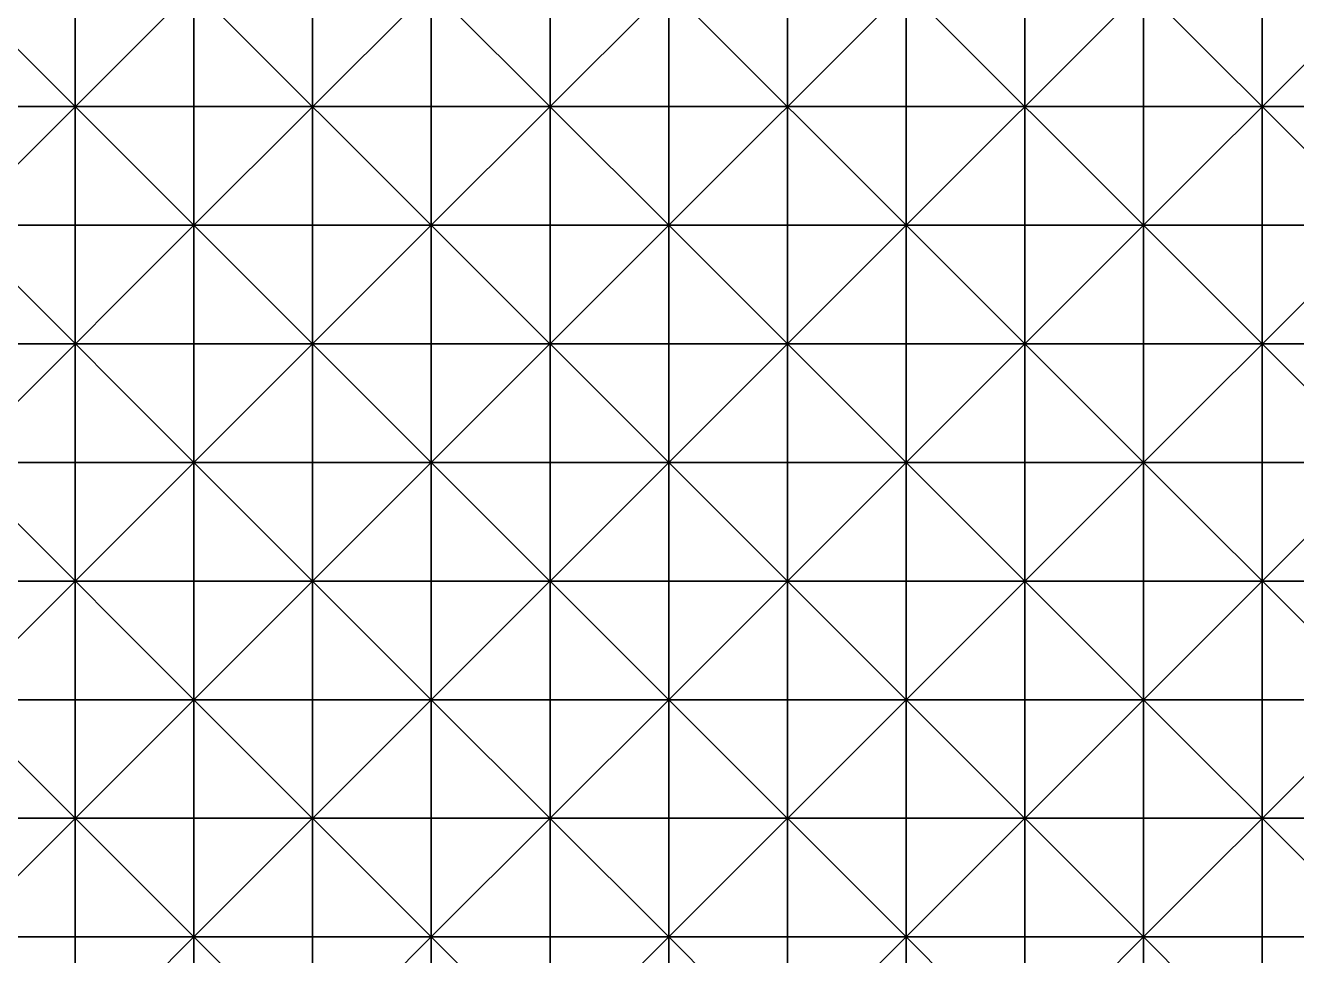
# Model space of a CAD drawing. Header units: millimetres. Extents: x 0 to 945, y 0 to 322.
# Drawn here: x 837.4 to 891, y 40.9 to 80.1 of the extents above; entities that cross this region are included whole.
import ezdxf

# ---------------------------------------------------------------- set-up
doc = ezdxf.new("R2010")
doc.units = ezdxf.units.MM

msp = doc.modelspace()

# ---------------------------------------------------------------- linework, layer by layer
for p, q in [((834.545, 81.656), (844.545, 71.656)), ((844.545, 81.656), (834.545, 71.656)), ((834.545, 81.656), (844.545, 71.656)), ((844.545, 81.656), (834.545, 71.656)), ((839.545, 81.656), (839.545, 76.656)), ((839.545, 76.656), (839.545, 81.656)), ((839.545, 81.656), (839.545, 76.656)), ((839.545, 76.656), (839.545, 81.656)), ((844.545, 76.656), (844.545, 81.656)), ((844.545, 76.656), (844.545, 81.656)), ((844.545, 81.656), (844.545, 76.656)), ((844.545, 81.656), (854.545, 71.656)), ((854.545, 81.656), (844.545, 71.656)), ((844.545, 81.656), (844.545, 76.656)), ((844.545, 81.656), (854.545, 71.656)), ((854.545, 81.656), (844.545, 71.656)), ((849.545, 81.656), (849.545, 76.656)), ((849.545, 76.656), (849.545, 81.656)), ((849.545, 81.656), (849.545, 76.656)), ((849.545, 76.656), (849.545, 81.656)), ((854.545, 76.656), (854.545, 81.656)), ((854.545, 76.656), (854.545, 81.656)), ((854.545, 81.656), (854.545, 76.656)), ((854.545, 81.656), (864.545, 71.656)), ((864.545, 81.656), (854.545, 71.656)), ((854.545, 81.656), (854.545, 76.656)), ((854.545, 81.656), (864.545, 71.656)), ((864.545, 81.656), (854.545, 71.656)), ((859.545, 81.656), (859.545, 76.656)), ((859.545, 76.656), (859.545, 81.656)), ((859.545, 81.656), (859.545, 76.656)), ((859.545, 76.656), (859.545, 81.656)), ((864.545, 76.656), (864.545, 81.656)), ((864.545, 76.656), (864.545, 81.656)), ((864.545, 81.656), (864.545, 76.656)), ((864.545, 81.656), (874.545, 71.656)), ((874.545, 81.656), (864.545, 71.656)), ((864.545, 81.656), (864.545, 76.656)), ((864.545, 81.656), (874.545, 71.656)), ((874.545, 81.656), (864.545, 71.656)), ((869.545, 81.656), (869.545, 76.656)), ((869.545, 76.656), (869.545, 81.656)), ((869.545, 81.656), (869.545, 76.656)), ((869.545, 76.656), (869.545, 81.656)), ((874.545, 76.656), (874.545, 81.656)), ((874.545, 76.656), (874.545, 81.656)), ((874.545, 81.656), (874.545, 76.656)), ((874.545, 81.656), (884.545, 71.656)), ((884.545, 81.656), (874.545, 71.656)), ((874.545, 81.656), (874.545, 76.656)), ((874.545, 81.656), (884.545, 71.656)), ((884.545, 81.656), (874.545, 71.656)), ((879.545, 81.656), (879.545, 76.656)), ((879.545, 76.656), (879.545, 81.656)), ((879.545, 81.656), (879.545, 76.656)), ((879.545, 76.656), (879.545, 81.656)), ((884.545, 76.656), (884.545, 81.656)), ((884.545, 76.656), (884.545, 81.656)), ((884.545, 81.656), (884.545, 76.656)), ((884.545, 81.656), (894.545, 71.656)), ((894.545, 81.656), (884.545, 71.656)), ((884.545, 81.656), (884.545, 76.656)), ((884.545, 81.656), (894.545, 71.656)), ((894.545, 81.656), (884.545, 71.656)), ((889.545, 81.656), (889.545, 76.656)), ((889.545, 76.656), (889.545, 81.656)), ((889.545, 81.656), (889.545, 76.656)), ((889.545, 76.656), (889.545, 81.656)), ((839.545, 76.656), (834.545, 76.656)), ((834.545, 76.656), (839.545, 76.656)), ((839.545, 76.656), (834.545, 76.656)), ((834.545, 76.656), (839.545, 76.656)), ((844.545, 76.656), (839.545, 76.656)), ((839.545, 76.656), (839.545, 71.656)), ((839.545, 76.656), (844.545, 76.656)), ((839.545, 71.656), (839.545, 76.656)), ((844.545, 76.656), (839.545, 76.656)), ((839.545, 76.656), (839.545, 71.656)), ((839.545, 76.656), (844.545, 76.656)), ((839.545, 71.656), (839.545, 76.656)), ((844.545, 71.656), (844.545, 76.656)), ((844.545, 71.656), (844.545, 76.656)), ((849.545, 76.656), (844.545, 76.656)), ((844.545, 76.656), (844.545, 71.656)), ((844.545, 76.656), (849.545, 76.656)), ((849.545, 76.656), (844.545, 76.656)), ((844.545, 76.656), (844.545, 71.656)), ((844.545, 76.656), (849.545, 76.656)), ((854.545, 76.656), (849.545, 76.656)), ((849.545, 76.656), (849.545, 71.656)), ((849.545, 76.656), (854.545, 76.656)), ((849.545, 71.656), (849.545, 76.656)), ((854.545, 76.656), (849.545, 76.656)), ((849.545, 76.656), (849.545, 71.656)), ((849.545, 76.656), (854.545, 76.656)), ((849.545, 71.656), (849.545, 76.656)), ((854.545, 71.656), (854.545, 76.656)), ((854.545, 71.656), (854.545, 76.656)), ((859.545, 76.656), (854.545, 76.656)), ((854.545, 76.656), (854.545, 71.656)), ((854.545, 76.656), (859.545, 76.656)), ((859.545, 76.656), (854.545, 76.656)), ((854.545, 76.656), (854.545, 71.656)), ((854.545, 76.656), (859.545, 76.656)), ((864.545, 76.656), (859.545, 76.656)), ((859.545, 76.656), (859.545, 71.656)), ((859.545, 76.656), (864.545, 76.656)), ((859.545, 71.656), (859.545, 76.656)), ((864.545, 76.656), (859.545, 76.656)), ((859.545, 76.656), (859.545, 71.656)), ((859.545, 76.656), (864.545, 76.656)), ((859.545, 71.656), (859.545, 76.656)), ((864.545, 71.656), (864.545, 76.656)), ((864.545, 71.656), (864.545, 76.656)), ((869.545, 76.656), (864.545, 76.656)), ((864.545, 76.656), (864.545, 71.656)), ((864.545, 76.656), (869.545, 76.656)), ((869.545, 76.656), (864.545, 76.656)), ((864.545, 76.656), (864.545, 71.656)), ((864.545, 76.656), (869.545, 76.656)), ((874.545, 76.656), (869.545, 76.656)), ((869.545, 76.656), (869.545, 71.656)), ((869.545, 76.656), (874.545, 76.656)), ((869.545, 71.656), (869.545, 76.656)), ((874.545, 76.656), (869.545, 76.656)), ((869.545, 76.656), (869.545, 71.656)), ((869.545, 76.656), (874.545, 76.656)), ((869.545, 71.656), (869.545, 76.656)), ((874.545, 71.656), (874.545, 76.656)), ((874.545, 71.656), (874.545, 76.656)), ((879.545, 76.656), (874.545, 76.656)), ((874.545, 76.656), (874.545, 71.656)), ((874.545, 76.656), (879.545, 76.656)), ((879.545, 76.656), (874.545, 76.656)), ((874.545, 76.656), (874.545, 71.656)), ((874.545, 76.656), (879.545, 76.656)), ((884.545, 76.656), (879.545, 76.656)), ((879.545, 76.656), (879.545, 71.656)), ((879.545, 76.656), (884.545, 76.656)), ((879.545, 71.656), (879.545, 76.656)), ((884.545, 76.656), (879.545, 76.656)), ((879.545, 76.656), (879.545, 71.656)), ((879.545, 76.656), (884.545, 76.656)), ((879.545, 71.656), (879.545, 76.656)), ((884.545, 71.656), (884.545, 76.656)), ((884.545, 71.656), (884.545, 76.656)), ((889.545, 76.656), (884.545, 76.656)), ((884.545, 76.656), (884.545, 71.656)), ((884.545, 76.656), (889.545, 76.656)), ((889.545, 76.656), (884.545, 76.656)), ((884.545, 76.656), (884.545, 71.656)), ((884.545, 76.656), (889.545, 76.656)), ((894.545, 76.656), (889.545, 76.656)), ((889.545, 76.656), (889.545, 71.656)), ((889.545, 76.656), (894.545, 76.656)), ((889.545, 71.656), (889.545, 76.656)), ((894.545, 76.656), (889.545, 76.656)), ((889.545, 76.656), (889.545, 71.656)), ((889.545, 76.656), (894.545, 76.656)), ((889.545, 71.656), (889.545, 76.656)), ((839.545, 71.656), (834.545, 71.656)), ((834.545, 71.656), (844.545, 61.656)), ((844.545, 71.656), (834.545, 61.656)), ((834.545, 71.656), (839.545, 71.656)), ((839.545, 71.656), (834.545, 71.656)), ((834.545, 71.656), (844.545, 61.656)), ((844.545, 71.656), (834.545, 61.656)), ((834.545, 71.656), (839.545, 71.656)), ((844.545, 71.656), (839.545, 71.656)), ((839.545, 71.656), (839.545, 66.656)), ((839.545, 66.656), (839.545, 71.656)), ((839.545, 71.656), (844.545, 71.656)), ((844.545, 71.656), (839.545, 71.656)), ((839.545, 71.656), (839.545, 66.656)), ((839.545, 66.656), (839.545, 71.656)), ((839.545, 71.656), (844.545, 71.656)), ((844.545, 66.656), (844.545, 71.656)), ((844.545, 66.656), (844.545, 71.656)), ((849.545, 71.656), (844.545, 71.656)), ((844.545, 71.656), (844.545, 66.656)), ((844.545, 71.656), (854.545, 61.656)), ((854.545, 71.656), (844.545, 61.656)), ((844.545, 71.656), (849.545, 71.656)), ((849.545, 71.656), (844.545, 71.656)), ((844.545, 71.656), (844.545, 66.656)), ((844.545, 71.656), (854.545, 61.656)), ((854.545, 71.656), (844.545, 61.656)), ((844.545, 71.656), (849.545, 71.656)), ((854.545, 71.656), (849.545, 71.656)), ((849.545, 71.656), (849.545, 66.656)), ((849.545, 66.656), (849.545, 71.656)), ((849.545, 71.656), (854.545, 71.656)), ((854.545, 71.656), (849.545, 71.656)), ((849.545, 71.656), (849.545, 66.656)), ((849.545, 66.656), (849.545, 71.656)), ((849.545, 71.656), (854.545, 71.656)), ((854.545, 66.656), (854.545, 71.656)), ((854.545, 66.656), (854.545, 71.656)), ((859.545, 71.656), (854.545, 71.656)), ((854.545, 71.656), (854.545, 66.656)), ((854.545, 71.656), (864.545, 61.656)), ((864.545, 71.656), (854.545, 61.656)), ((854.545, 71.656), (859.545, 71.656)), ((859.545, 71.656), (854.545, 71.656)), ((854.545, 71.656), (854.545, 66.656)), ((854.545, 71.656), (864.545, 61.656)), ((864.545, 71.656), (854.545, 61.656)), ((854.545, 71.656), (859.545, 71.656)), ((864.545, 71.656), (859.545, 71.656)), ((859.545, 71.656), (859.545, 66.656)), ((859.545, 66.656), (859.545, 71.656)), ((859.545, 71.656), (864.545, 71.656)), ((864.545, 71.656), (859.545, 71.656)), ((859.545, 71.656), (859.545, 66.656)), ((859.545, 66.656), (859.545, 71.656)), ((859.545, 71.656), (864.545, 71.656)), ((864.545, 66.656), (864.545, 71.656)), ((864.545, 66.656), (864.545, 71.656)), ((869.545, 71.656), (864.545, 71.656)), ((864.545, 71.656), (864.545, 66.656)), ((864.545, 71.656), (874.545, 61.656)), ((874.545, 71.656), (864.545, 61.656)), ((864.545, 71.656), (869.545, 71.656)), ((869.545, 71.656), (864.545, 71.656)), ((864.545, 71.656), (864.545, 66.656)), ((864.545, 71.656), (874.545, 61.656)), ((874.545, 71.656), (864.545, 61.656)), ((864.545, 71.656), (869.545, 71.656)), ((874.545, 71.656), (869.545, 71.656)), ((869.545, 71.656), (869.545, 66.656)), ((869.545, 66.656), (869.545, 71.656)), ((869.545, 71.656), (874.545, 71.656)), ((874.545, 71.656), (869.545, 71.656)), ((869.545, 71.656), (869.545, 66.656)), ((869.545, 66.656), (869.545, 71.656)), ((869.545, 71.656), (874.545, 71.656)), ((874.545, 66.656), (874.545, 71.656)), ((874.545, 66.656), (874.545, 71.656)), ((879.545, 71.656), (874.545, 71.656)), ((874.545, 71.656), (874.545, 66.656)), ((874.545, 71.656), (884.545, 61.656)), ((884.545, 71.656), (874.545, 61.656)), ((874.545, 71.656), (879.545, 71.656)), ((879.545, 71.656), (874.545, 71.656)), ((874.545, 71.656), (874.545, 66.656)), ((874.545, 71.656), (884.545, 61.656)), ((884.545, 71.656), (874.545, 61.656)), ((874.545, 71.656), (879.545, 71.656)), ((884.545, 71.656), (879.545, 71.656)), ((879.545, 71.656), (879.545, 66.656)), ((879.545, 66.656), (879.545, 71.656)), ((879.545, 71.656), (884.545, 71.656)), ((884.545, 71.656), (879.545, 71.656)), ((879.545, 71.656), (879.545, 66.656)), ((879.545, 66.656), (879.545, 71.656)), ((879.545, 71.656), (884.545, 71.656)), ((884.545, 66.656), (884.545, 71.656)), ((884.545, 66.656), (884.545, 71.656)), ((889.545, 71.656), (884.545, 71.656)), ((884.545, 71.656), (884.545, 66.656)), ((884.545, 71.656), (894.545, 61.656)), ((894.545, 71.656), (884.545, 61.656)), ((884.545, 71.656), (889.545, 71.656)), ((889.545, 71.656), (884.545, 71.656)), ((884.545, 71.656), (884.545, 66.656)), ((884.545, 71.656), (894.545, 61.656)), ((894.545, 71.656), (884.545, 61.656)), ((884.545, 71.656), (889.545, 71.656)), ((894.545, 71.656), (889.545, 71.656)), ((889.545, 71.656), (889.545, 66.656)), ((889.545, 66.656), (889.545, 71.656)), ((889.545, 71.656), (894.545, 71.656)), ((894.545, 71.656), (889.545, 71.656)), ((889.545, 71.656), (889.545, 66.656)), ((889.545, 66.656), (889.545, 71.656)), ((889.545, 71.656), (894.545, 71.656)), ((839.545, 66.656), (834.545, 66.656)), ((834.545, 66.656), (839.545, 66.656)), ((839.545, 66.656), (834.545, 66.656)), ((834.545, 66.656), (839.545, 66.656)), ((844.545, 66.656), (839.545, 66.656)), ((839.545, 66.656), (839.545, 61.656)), ((839.545, 66.656), (844.545, 66.656)), ((839.545, 61.656), (839.545, 66.656)), ((844.545, 66.656), (839.545, 66.656)), ((839.545, 66.656), (839.545, 61.656)), ((839.545, 66.656), (844.545, 66.656)), ((839.545, 61.656), (839.545, 66.656)), ((844.545, 61.656), (844.545, 66.656)), ((844.545, 61.656), (844.545, 66.656)), ((849.545, 66.656), (844.545, 66.656)), ((844.545, 66.656), (844.545, 61.656)), ((844.545, 66.656), (849.545, 66.656)), ((849.545, 66.656), (844.545, 66.656)), ((844.545, 66.656), (844.545, 61.656)), ((844.545, 66.656), (849.545, 66.656)), ((854.545, 66.656), (849.545, 66.656)), ((849.545, 66.656), (849.545, 61.656)), ((849.545, 66.656), (854.545, 66.656)), ((849.545, 61.656), (849.545, 66.656)), ((854.545, 66.656), (849.545, 66.656)), ((849.545, 66.656), (849.545, 61.656)), ((849.545, 66.656), (854.545, 66.656)), ((849.545, 61.656), (849.545, 66.656)), ((854.545, 61.656), (854.545, 66.656)), ((854.545, 61.656), (854.545, 66.656)), ((859.545, 66.656), (854.545, 66.656)), ((854.545, 66.656), (854.545, 61.656)), ((854.545, 66.656), (859.545, 66.656)), ((859.545, 66.656), (854.545, 66.656)), ((854.545, 66.656), (854.545, 61.656)), ((854.545, 66.656), (859.545, 66.656)), ((864.545, 66.656), (859.545, 66.656)), ((859.545, 66.656), (859.545, 61.656)), ((859.545, 66.656), (864.545, 66.656)), ((859.545, 61.656), (859.545, 66.656)), ((864.545, 66.656), (859.545, 66.656)), ((859.545, 66.656), (859.545, 61.656)), ((859.545, 66.656), (864.545, 66.656)), ((859.545, 61.656), (859.545, 66.656)), ((864.545, 61.656), (864.545, 66.656)), ((864.545, 61.656), (864.545, 66.656)), ((869.545, 66.656), (864.545, 66.656)), ((864.545, 66.656), (864.545, 61.656)), ((864.545, 66.656), (869.545, 66.656)), ((869.545, 66.656), (864.545, 66.656)), ((864.545, 66.656), (864.545, 61.656)), ((864.545, 66.656), (869.545, 66.656)), ((874.545, 66.656), (869.545, 66.656)), ((869.545, 66.656), (869.545, 61.656)), ((869.545, 66.656), (874.545, 66.656)), ((869.545, 61.656), (869.545, 66.656)), ((874.545, 66.656), (869.545, 66.656)), ((869.545, 66.656), (869.545, 61.656)), ((869.545, 66.656), (874.545, 66.656)), ((869.545, 61.656), (869.545, 66.656)), ((874.545, 61.656), (874.545, 66.656)), ((874.545, 61.656), (874.545, 66.656)), ((879.545, 66.656), (874.545, 66.656)), ((874.545, 66.656), (874.545, 61.656)), ((874.545, 66.656), (879.545, 66.656)), ((879.545, 66.656), (874.545, 66.656)), ((874.545, 66.656), (874.545, 61.656)), ((874.545, 66.656), (879.545, 66.656)), ((884.545, 66.656), (879.545, 66.656)), ((879.545, 66.656), (879.545, 61.656)), ((879.545, 66.656), (884.545, 66.656)), ((879.545, 61.656), (879.545, 66.656)), ((884.545, 66.656), (879.545, 66.656)), ((879.545, 66.656), (879.545, 61.656)), ((879.545, 66.656), (884.545, 66.656)), ((879.545, 61.656), (879.545, 66.656)), ((884.545, 61.656), (884.545, 66.656)), ((884.545, 61.656), (884.545, 66.656)), ((889.545, 66.656), (884.545, 66.656)), ((884.545, 66.656), (884.545, 61.656)), ((884.545, 66.656), (889.545, 66.656)), ((889.545, 66.656), (884.545, 66.656)), ((884.545, 66.656), (884.545, 61.656)), ((884.545, 66.656), (889.545, 66.656)), ((894.545, 66.656), (889.545, 66.656)), ((889.545, 66.656), (889.545, 61.656)), ((889.545, 66.656), (894.545, 66.656)), ((889.545, 61.656), (889.545, 66.656)), ((894.545, 66.656), (889.545, 66.656)), ((889.545, 66.656), (889.545, 61.656)), ((889.545, 66.656), (894.545, 66.656)), ((889.545, 61.656), (889.545, 66.656)), ((839.545, 61.656), (834.545, 61.656)), ((834.545, 61.656), (844.545, 51.656)), ((844.545, 61.656), (834.545, 51.656)), ((834.545, 61.656), (839.545, 61.656)), ((839.545, 61.656), (834.545, 61.656)), ((834.545, 61.656), (844.545, 51.656)), ((844.545, 61.656), (834.545, 51.656)), ((834.545, 61.656), (839.545, 61.656)), ((844.545, 61.656), (839.545, 61.656)), ((839.545, 61.656), (839.545, 56.656)), ((839.545, 56.656), (839.545, 61.656)), ((839.545, 61.656), (844.545, 61.656)), ((844.545, 61.656), (839.545, 61.656)), ((839.545, 61.656), (839.545, 56.656)), ((839.545, 56.656), (839.545, 61.656)), ((839.545, 61.656), (844.545, 61.656)), ((844.545, 56.656), (844.545, 61.656)), ((844.545, 56.656), (844.545, 61.656)), ((849.545, 61.656), (844.545, 61.656)), ((844.545, 61.656), (844.545, 56.656)), ((844.545, 61.656), (854.545, 51.656)), ((854.545, 61.656), (844.545, 51.656)), ((844.545, 61.656), (849.545, 61.656)), ((849.545, 61.656), (844.545, 61.656)), ((844.545, 61.656), (844.545, 56.656)), ((844.545, 61.656), (854.545, 51.656)), ((854.545, 61.656), (844.545, 51.656)), ((844.545, 61.656), (849.545, 61.656)), ((854.545, 61.656), (849.545, 61.656)), ((849.545, 61.656), (849.545, 56.656)), ((849.545, 56.656), (849.545, 61.656)), ((849.545, 61.656), (854.545, 61.656)), ((854.545, 61.656), (849.545, 61.656)), ((849.545, 61.656), (849.545, 56.656)), ((849.545, 56.656), (849.545, 61.656)), ((849.545, 61.656), (854.545, 61.656)), ((854.545, 56.656), (854.545, 61.656)), ((854.545, 56.656), (854.545, 61.656)), ((859.545, 61.656), (854.545, 61.656)), ((854.545, 61.656), (854.545, 56.656)), ((854.545, 61.656), (864.545, 51.656)), ((864.545, 61.656), (854.545, 51.656)), ((854.545, 61.656), (859.545, 61.656)), ((859.545, 61.656), (854.545, 61.656)), ((854.545, 61.656), (854.545, 56.656)), ((854.545, 61.656), (864.545, 51.656)), ((864.545, 61.656), (854.545, 51.656)), ((854.545, 61.656), (859.545, 61.656)), ((864.545, 61.656), (859.545, 61.656)), ((859.545, 61.656), (859.545, 56.656)), ((859.545, 56.656), (859.545, 61.656)), ((859.545, 61.656), (864.545, 61.656)), ((864.545, 61.656), (859.545, 61.656)), ((859.545, 61.656), (859.545, 56.656)), ((859.545, 56.656), (859.545, 61.656)), ((859.545, 61.656), (864.545, 61.656)), ((864.545, 56.656), (864.545, 61.656)), ((864.545, 56.656), (864.545, 61.656)), ((869.545, 61.656), (864.545, 61.656)), ((864.545, 61.656), (864.545, 56.656)), ((864.545, 61.656), (874.545, 51.656)), ((874.545, 61.656), (864.545, 51.656)), ((864.545, 61.656), (869.545, 61.656)), ((869.545, 61.656), (864.545, 61.656)), ((864.545, 61.656), (864.545, 56.656)), ((864.545, 61.656), (874.545, 51.656)), ((874.545, 61.656), (864.545, 51.656)), ((864.545, 61.656), (869.545, 61.656)), ((874.545, 61.656), (869.545, 61.656)), ((869.545, 61.656), (869.545, 56.656)), ((869.545, 56.656), (869.545, 61.656)), ((869.545, 61.656), (874.545, 61.656)), ((874.545, 61.656), (869.545, 61.656)), ((869.545, 61.656), (869.545, 56.656)), ((869.545, 56.656), (869.545, 61.656)), ((869.545, 61.656), (874.545, 61.656)), ((874.545, 56.656), (874.545, 61.656)), ((874.545, 56.656), (874.545, 61.656)), ((879.545, 61.656), (874.545, 61.656)), ((874.545, 61.656), (874.545, 56.656)), ((874.545, 61.656), (884.545, 51.656)), ((884.545, 61.656), (874.545, 51.656)), ((874.545, 61.656), (879.545, 61.656)), ((879.545, 61.656), (874.545, 61.656)), ((874.545, 61.656), (874.545, 56.656)), ((874.545, 61.656), (884.545, 51.656)), ((884.545, 61.656), (874.545, 51.656)), ((874.545, 61.656), (879.545, 61.656)), ((884.545, 61.656), (879.545, 61.656)), ((879.545, 61.656), (879.545, 56.656)), ((879.545, 56.656), (879.545, 61.656)), ((879.545, 61.656), (884.545, 61.656)), ((884.545, 61.656), (879.545, 61.656)), ((879.545, 61.656), (879.545, 56.656)), ((879.545, 56.656), (879.545, 61.656)), ((879.545, 61.656), (884.545, 61.656)), ((884.545, 56.656), (884.545, 61.656)), ((884.545, 56.656), (884.545, 61.656)), ((889.545, 61.656), (884.545, 61.656)), ((884.545, 61.656), (884.545, 56.656)), ((884.545, 61.656), (894.545, 51.656)), ((894.545, 61.656), (884.545, 51.656)), ((884.545, 61.656), (889.545, 61.656)), ((889.545, 61.656), (884.545, 61.656)), ((884.545, 61.656), (884.545, 56.656)), ((884.545, 61.656), (894.545, 51.656)), ((894.545, 61.656), (884.545, 51.656)), ((884.545, 61.656), (889.545, 61.656)), ((894.545, 61.656), (889.545, 61.656)), ((889.545, 61.656), (889.545, 56.656)), ((889.545, 56.656), (889.545, 61.656)), ((889.545, 61.656), (894.545, 61.656)), ((894.545, 61.656), (889.545, 61.656)), ((889.545, 61.656), (889.545, 56.656)), ((889.545, 56.656), (889.545, 61.656)), ((889.545, 61.656), (894.545, 61.656)), ((839.545, 56.656), (834.545, 56.656)), ((834.545, 56.656), (839.545, 56.656)), ((839.545, 56.656), (834.545, 56.656)), ((834.545, 56.656), (839.545, 56.656)), ((844.545, 56.656), (839.545, 56.656)), ((839.545, 56.656), (839.545, 51.656)), ((839.545, 56.656), (844.545, 56.656)), ((839.545, 51.656), (839.545, 56.656)), ((844.545, 56.656), (839.545, 56.656)), ((839.545, 56.656), (839.545, 51.656)), ((839.545, 56.656), (844.545, 56.656)), ((839.545, 51.656), (839.545, 56.656)), ((844.545, 51.656), (844.545, 56.656)), ((844.545, 51.656), (844.545, 56.656)), ((849.545, 56.656), (844.545, 56.656)), ((844.545, 56.656), (844.545, 51.656)), ((844.545, 56.656), (849.545, 56.656)), ((849.545, 56.656), (844.545, 56.656)), ((844.545, 56.656), (844.545, 51.656)), ((844.545, 56.656), (849.545, 56.656)), ((854.545, 56.656), (849.545, 56.656)), ((849.545, 56.656), (849.545, 51.656)), ((849.545, 56.656), (854.545, 56.656)), ((849.545, 51.656), (849.545, 56.656)), ((854.545, 56.656), (849.545, 56.656)), ((849.545, 56.656), (849.545, 51.656)), ((849.545, 56.656), (854.545, 56.656)), ((849.545, 51.656), (849.545, 56.656)), ((854.545, 51.656), (854.545, 56.656)), ((854.545, 51.656), (854.545, 56.656)), ((859.545, 56.656), (854.545, 56.656)), ((854.545, 56.656), (854.545, 51.656)), ((854.545, 56.656), (859.545, 56.656)), ((859.545, 56.656), (854.545, 56.656)), ((854.545, 56.656), (854.545, 51.656)), ((854.545, 56.656), (859.545, 56.656)), ((864.545, 56.656), (859.545, 56.656)), ((859.545, 56.656), (859.545, 51.656)), ((859.545, 56.656), (864.545, 56.656)), ((859.545, 51.656), (859.545, 56.656)), ((864.545, 56.656), (859.545, 56.656)), ((859.545, 56.656), (859.545, 51.656)), ((859.545, 56.656), (864.545, 56.656)), ((859.545, 51.656), (859.545, 56.656)), ((864.545, 51.656), (864.545, 56.656)), ((864.545, 51.656), (864.545, 56.656)), ((869.545, 56.656), (864.545, 56.656)), ((864.545, 56.656), (864.545, 51.656)), ((864.545, 56.656), (869.545, 56.656)), ((869.545, 56.656), (864.545, 56.656)), ((864.545, 56.656), (864.545, 51.656)), ((864.545, 56.656), (869.545, 56.656)), ((874.545, 56.656), (869.545, 56.656)), ((869.545, 56.656), (869.545, 51.656)), ((869.545, 56.656), (874.545, 56.656)), ((869.545, 51.656), (869.545, 56.656)), ((874.545, 56.656), (869.545, 56.656)), ((869.545, 56.656), (869.545, 51.656)), ((869.545, 56.656), (874.545, 56.656)), ((869.545, 51.656), (869.545, 56.656)), ((874.545, 51.656), (874.545, 56.656)), ((874.545, 51.656), (874.545, 56.656)), ((879.545, 56.656), (874.545, 56.656)), ((874.545, 56.656), (874.545, 51.656)), ((874.545, 56.656), (879.545, 56.656)), ((879.545, 56.656), (874.545, 56.656)), ((874.545, 56.656), (874.545, 51.656)), ((874.545, 56.656), (879.545, 56.656)), ((884.545, 56.656), (879.545, 56.656)), ((879.545, 56.656), (879.545, 51.656)), ((879.545, 56.656), (884.545, 56.656)), ((879.545, 51.656), (879.545, 56.656)), ((884.545, 56.656), (879.545, 56.656)), ((879.545, 56.656), (879.545, 51.656)), ((879.545, 56.656), (884.545, 56.656)), ((879.545, 51.656), (879.545, 56.656)), ((884.545, 51.656), (884.545, 56.656)), ((884.545, 51.656), (884.545, 56.656)), ((889.545, 56.656), (884.545, 56.656)), ((884.545, 56.656), (884.545, 51.656)), ((884.545, 56.656), (889.545, 56.656)), ((889.545, 56.656), (884.545, 56.656)), ((884.545, 56.656), (884.545, 51.656)), ((884.545, 56.656), (889.545, 56.656)), ((894.545, 56.656), (889.545, 56.656)), ((889.545, 56.656), (889.545, 51.656)), ((889.545, 56.656), (894.545, 56.656)), ((889.545, 51.656), (889.545, 56.656)), ((894.545, 56.656), (889.545, 56.656)), ((889.545, 56.656), (889.545, 51.656)), ((889.545, 56.656), (894.545, 56.656)), ((889.545, 51.656), (889.545, 56.656)), ((839.545, 51.656), (834.545, 51.656)), ((834.545, 51.656), (844.545, 41.656)), ((844.545, 51.656), (834.545, 41.656)), ((834.545, 51.656), (839.545, 51.656)), ((839.545, 51.656), (834.545, 51.656)), ((834.545, 51.656), (844.545, 41.656)), ((844.545, 51.656), (834.545, 41.656)), ((834.545, 51.656), (839.545, 51.656)), ((844.545, 51.656), (839.545, 51.656)), ((839.545, 51.656), (839.545, 46.656)), ((839.545, 46.656), (839.545, 51.656)), ((839.545, 51.656), (844.545, 51.656)), ((844.545, 51.656), (839.545, 51.656)), ((839.545, 51.656), (839.545, 46.656)), ((839.545, 46.656), (839.545, 51.656)), ((839.545, 51.656), (844.545, 51.656)), ((844.545, 46.656), (844.545, 51.656)), ((844.545, 46.656), (844.545, 51.656)), ((849.545, 51.656), (844.545, 51.656)), ((844.545, 51.656), (844.545, 46.656)), ((844.545, 51.656), (854.545, 41.656)), ((854.545, 51.656), (844.545, 41.656)), ((844.545, 51.656), (849.545, 51.656)), ((849.545, 51.656), (844.545, 51.656)), ((844.545, 51.656), (844.545, 46.656)), ((844.545, 51.656), (854.545, 41.656)), ((854.545, 51.656), (844.545, 41.656)), ((844.545, 51.656), (849.545, 51.656)), ((854.545, 51.656), (849.545, 51.656)), ((849.545, 51.656), (849.545, 46.656)), ((849.545, 46.656), (849.545, 51.656)), ((849.545, 51.656), (854.545, 51.656)), ((854.545, 51.656), (849.545, 51.656)), ((849.545, 51.656), (849.545, 46.656)), ((849.545, 46.656), (849.545, 51.656)), ((849.545, 51.656), (854.545, 51.656)), ((854.545, 46.656), (854.545, 51.656)), ((854.545, 46.656), (854.545, 51.656)), ((859.545, 51.656), (854.545, 51.656)), ((854.545, 51.656), (854.545, 46.656)), ((854.545, 51.656), (864.545, 41.656)), ((864.545, 51.656), (854.545, 41.656)), ((854.545, 51.656), (859.545, 51.656)), ((859.545, 51.656), (854.545, 51.656)), ((854.545, 51.656), (854.545, 46.656)), ((854.545, 51.656), (864.545, 41.656)), ((864.545, 51.656), (854.545, 41.656)), ((854.545, 51.656), (859.545, 51.656)), ((864.545, 51.656), (859.545, 51.656)), ((859.545, 51.656), (859.545, 46.656)), ((859.545, 46.656), (859.545, 51.656)), ((859.545, 51.656), (864.545, 51.656)), ((864.545, 51.656), (859.545, 51.656)), ((859.545, 51.656), (859.545, 46.656)), ((859.545, 46.656), (859.545, 51.656)), ((859.545, 51.656), (864.545, 51.656)), ((864.545, 46.656), (864.545, 51.656)), ((864.545, 46.656), (864.545, 51.656)), ((869.545, 51.656), (864.545, 51.656)), ((864.545, 51.656), (864.545, 46.656)), ((864.545, 51.656), (874.545, 41.656)), ((874.545, 51.656), (864.545, 41.656)), ((864.545, 51.656), (869.545, 51.656)), ((869.545, 51.656), (864.545, 51.656)), ((864.545, 51.656), (864.545, 46.656)), ((864.545, 51.656), (874.545, 41.656)), ((874.545, 51.656), (864.545, 41.656)), ((864.545, 51.656), (869.545, 51.656)), ((874.545, 51.656), (869.545, 51.656)), ((869.545, 51.656), (869.545, 46.656)), ((869.545, 46.656), (869.545, 51.656)), ((869.545, 51.656), (874.545, 51.656)), ((874.545, 51.656), (869.545, 51.656)), ((869.545, 51.656), (869.545, 46.656)), ((869.545, 46.656), (869.545, 51.656)), ((869.545, 51.656), (874.545, 51.656)), ((874.545, 46.656), (874.545, 51.656)), ((874.545, 46.656), (874.545, 51.656)), ((879.545, 51.656), (874.545, 51.656)), ((874.545, 51.656), (874.545, 46.656)), ((874.545, 51.656), (884.545, 41.656)), ((884.545, 51.656), (874.545, 41.656)), ((874.545, 51.656), (879.545, 51.656)), ((879.545, 51.656), (874.545, 51.656)), ((874.545, 51.656), (874.545, 46.656)), ((874.545, 51.656), (884.545, 41.656)), ((884.545, 51.656), (874.545, 41.656)), ((874.545, 51.656), (879.545, 51.656)), ((884.545, 51.656), (879.545, 51.656)), ((879.545, 51.656), (879.545, 46.656)), ((879.545, 46.656), (879.545, 51.656)), ((879.545, 51.656), (884.545, 51.656)), ((884.545, 51.656), (879.545, 51.656)), ((879.545, 51.656), (879.545, 46.656)), ((879.545, 46.656), (879.545, 51.656)), ((879.545, 51.656), (884.545, 51.656)), ((884.545, 46.656), (884.545, 51.656)), ((884.545, 46.656), (884.545, 51.656)), ((889.545, 51.656), (884.545, 51.656)), ((884.545, 51.656), (884.545, 46.656)), ((884.545, 51.656), (894.545, 41.656)), ((894.545, 51.656), (884.545, 41.656)), ((884.545, 51.656), (889.545, 51.656)), ((889.545, 51.656), (884.545, 51.656)), ((884.545, 51.656), (884.545, 46.656)), ((884.545, 51.656), (894.545, 41.656)), ((894.545, 51.656), (884.545, 41.656)), ((884.545, 51.656), (889.545, 51.656)), ((894.545, 51.656), (889.545, 51.656)), ((889.545, 51.656), (889.545, 46.656)), ((889.545, 46.656), (889.545, 51.656)), ((889.545, 51.656), (894.545, 51.656)), ((894.545, 51.656), (889.545, 51.656)), ((889.545, 51.656), (889.545, 46.656)), ((889.545, 46.656), (889.545, 51.656)), ((889.545, 51.656), (894.545, 51.656)), ((839.545, 46.656), (834.545, 46.656)), ((834.545, 46.656), (839.545, 46.656)), ((839.545, 46.656), (834.545, 46.656)), ((834.545, 46.656), (839.545, 46.656)), ((844.545, 46.656), (839.545, 46.656)), ((839.545, 46.656), (839.545, 41.656)), ((839.545, 46.656), (844.545, 46.656)), ((839.545, 41.656), (839.545, 46.656)), ((844.545, 46.656), (839.545, 46.656)), ((839.545, 46.656), (839.545, 41.656)), ((839.545, 46.656), (844.545, 46.656)), ((839.545, 41.656), (839.545, 46.656)), ((844.545, 41.656), (844.545, 46.656)), ((844.545, 41.656), (844.545, 46.656)), ((849.545, 46.656), (844.545, 46.656)), ((844.545, 46.656), (844.545, 41.656)), ((844.545, 46.656), (849.545, 46.656)), ((849.545, 46.656), (844.545, 46.656)), ((844.545, 46.656), (844.545, 41.656)), ((844.545, 46.656), (849.545, 46.656)), ((854.545, 46.656), (849.545, 46.656)), ((849.545, 46.656), (849.545, 41.656)), ((849.545, 46.656), (854.545, 46.656)), ((849.545, 41.656), (849.545, 46.656)), ((854.545, 46.656), (849.545, 46.656)), ((849.545, 46.656), (849.545, 41.656)), ((849.545, 46.656), (854.545, 46.656)), ((849.545, 41.656), (849.545, 46.656)), ((854.545, 41.656), (854.545, 46.656)), ((854.545, 41.656), (854.545, 46.656)), ((859.545, 46.656), (854.545, 46.656)), ((854.545, 46.656), (854.545, 41.656)), ((854.545, 46.656), (859.545, 46.656)), ((859.545, 46.656), (854.545, 46.656)), ((854.545, 46.656), (854.545, 41.656)), ((854.545, 46.656), (859.545, 46.656)), ((864.545, 46.656), (859.545, 46.656)), ((859.545, 46.656), (859.545, 41.656)), ((859.545, 46.656), (864.545, 46.656)), ((859.545, 41.656), (859.545, 46.656)), ((864.545, 46.656), (859.545, 46.656)), ((859.545, 46.656), (859.545, 41.656)), ((859.545, 46.656), (864.545, 46.656)), ((859.545, 41.656), (859.545, 46.656)), ((864.545, 41.656), (864.545, 46.656)), ((864.545, 41.656), (864.545, 46.656)), ((869.545, 46.656), (864.545, 46.656)), ((864.545, 46.656), (864.545, 41.656)), ((864.545, 46.656), (869.545, 46.656)), ((869.545, 46.656), (864.545, 46.656)), ((864.545, 46.656), (864.545, 41.656)), ((864.545, 46.656), (869.545, 46.656)), ((874.545, 46.656), (869.545, 46.656)), ((869.545, 46.656), (869.545, 41.656)), ((869.545, 46.656), (874.545, 46.656)), ((869.545, 41.656), (869.545, 46.656)), ((874.545, 46.656), (869.545, 46.656)), ((869.545, 46.656), (869.545, 41.656)), ((869.545, 46.656), (874.545, 46.656)), ((869.545, 41.656), (869.545, 46.656)), ((874.545, 41.656), (874.545, 46.656)), ((874.545, 41.656), (874.545, 46.656)), ((879.545, 46.656), (874.545, 46.656)), ((874.545, 46.656), (874.545, 41.656)), ((874.545, 46.656), (879.545, 46.656)), ((879.545, 46.656), (874.545, 46.656)), ((874.545, 46.656), (874.545, 41.656)), ((874.545, 46.656), (879.545, 46.656)), ((884.545, 46.656), (879.545, 46.656)), ((879.545, 46.656), (879.545, 41.656)), ((879.545, 46.656), (884.545, 46.656)), ((879.545, 41.656), (879.545, 46.656)), ((884.545, 46.656), (879.545, 46.656)), ((879.545, 46.656), (879.545, 41.656)), ((879.545, 46.656), (884.545, 46.656)), ((879.545, 41.656), (879.545, 46.656)), ((884.545, 41.656), (884.545, 46.656)), ((884.545, 41.656), (884.545, 46.656)), ((889.545, 46.656), (884.545, 46.656)), ((884.545, 46.656), (884.545, 41.656)), ((884.545, 46.656), (889.545, 46.656)), ((889.545, 46.656), (884.545, 46.656)), ((884.545, 46.656), (884.545, 41.656)), ((884.545, 46.656), (889.545, 46.656)), ((894.545, 46.656), (889.545, 46.656)), ((889.545, 46.656), (889.545, 41.656)), ((889.545, 46.656), (894.545, 46.656)), ((889.545, 41.656), (889.545, 46.656)), ((894.545, 46.656), (889.545, 46.656)), ((889.545, 46.656), (889.545, 41.656)), ((889.545, 46.656), (894.545, 46.656)), ((889.545, 41.656), (889.545, 46.656)), ((839.545, 41.656), (834.545, 41.656)), ((844.545, 41.656), (834.545, 31.656)), ((839.545, 41.656), (834.545, 41.656)), ((844.545, 41.656), (834.545, 31.656)), ((834.545, 41.656), (839.545, 41.656)), ((834.545, 41.656), (839.545, 41.656)), ((844.545, 41.656), (839.545, 41.656)), ((839.545, 41.656), (839.545, 36.656)), ((839.545, 36.656), (839.545, 41.656)), ((844.545, 41.656), (839.545, 41.656)), ((839.545, 41.656), (839.545, 36.656)), ((839.545, 36.656), (839.545, 41.656)), ((839.545, 41.656), (844.545, 41.656)), ((839.545, 41.656), (844.545, 41.656)), ((849.545, 41.656), (844.545, 41.656)), ((844.545, 41.656), (844.545, 36.656)), ((844.545, 41.656), (854.545, 31.656)), ((854.545, 41.656), (844.545, 31.656)), ((849.545, 41.656), (844.545, 41.656)), ((844.545, 41.656), (844.545, 36.656)), ((844.545, 41.656), (854.545, 31.656)), ((854.545, 41.656), (844.545, 31.656)), ((844.545, 36.656), (844.545, 41.656)), ((844.545, 36.656), (844.545, 41.656)), ((844.545, 41.656), (849.545, 41.656)), ((844.545, 41.656), (849.545, 41.656)), ((854.545, 41.656), (849.545, 41.656)), ((849.545, 41.656), (849.545, 36.656)), ((849.545, 36.656), (849.545, 41.656)), ((854.545, 41.656), (849.545, 41.656)), ((849.545, 41.656), (849.545, 36.656)), ((849.545, 36.656), (849.545, 41.656)), ((849.545, 41.656), (854.545, 41.656)), ((849.545, 41.656), (854.545, 41.656)), ((859.545, 41.656), (854.545, 41.656)), ((854.545, 41.656), (854.545, 36.656)), ((854.545, 41.656), (864.545, 31.656)), ((864.545, 41.656), (854.545, 31.656)), ((859.545, 41.656), (854.545, 41.656)), ((854.545, 41.656), (854.545, 36.656)), ((854.545, 41.656), (864.545, 31.656)), ((864.545, 41.656), (854.545, 31.656)), ((854.545, 36.656), (854.545, 41.656)), ((854.545, 36.656), (854.545, 41.656)), ((854.545, 41.656), (859.545, 41.656)), ((854.545, 41.656), (859.545, 41.656)), ((864.545, 41.656), (859.545, 41.656)), ((859.545, 41.656), (859.545, 36.656)), ((859.545, 36.656), (859.545, 41.656)), ((864.545, 41.656), (859.545, 41.656)), ((859.545, 41.656), (859.545, 36.656)), ((859.545, 36.656), (859.545, 41.656)), ((859.545, 41.656), (864.545, 41.656)), ((859.545, 41.656), (864.545, 41.656)), ((869.545, 41.656), (864.545, 41.656)), ((864.545, 41.656), (864.545, 36.656)), ((864.545, 41.656), (874.545, 31.656)), ((874.545, 41.656), (864.545, 31.656)), ((869.545, 41.656), (864.545, 41.656)), ((864.545, 41.656), (864.545, 36.656)), ((864.545, 41.656), (874.545, 31.656)), ((874.545, 41.656), (864.545, 31.656)), ((864.545, 36.656), (864.545, 41.656)), ((864.545, 36.656), (864.545, 41.656)), ((864.545, 41.656), (869.545, 41.656)), ((864.545, 41.656), (869.545, 41.656)), ((874.545, 41.656), (869.545, 41.656)), ((869.545, 41.656), (869.545, 36.656)), ((869.545, 36.656), (869.545, 41.656)), ((874.545, 41.656), (869.545, 41.656)), ((869.545, 41.656), (869.545, 36.656)), ((869.545, 36.656), (869.545, 41.656)), ((869.545, 41.656), (874.545, 41.656)), ((869.545, 41.656), (874.545, 41.656)), ((874.545, 36.656), (874.545, 41.656)), ((874.545, 36.656), (874.545, 41.656)), ((879.545, 41.656), (874.545, 41.656)), ((874.545, 41.656), (874.545, 36.656)), ((874.545, 41.656), (884.545, 31.656)), ((884.545, 41.656), (874.545, 31.656)), ((879.545, 41.656), (874.545, 41.656)), ((874.545, 41.656), (874.545, 36.656)), ((874.545, 41.656), (884.545, 31.656)), ((884.545, 41.656), (874.545, 31.656)), ((874.545, 41.656), (879.545, 41.656)), ((874.545, 41.656), (879.545, 41.656)), ((884.545, 41.656), (879.545, 41.656)), ((879.545, 41.656), (879.545, 36.656)), ((879.545, 36.656), (879.545, 41.656)), ((884.545, 41.656), (879.545, 41.656)), ((879.545, 41.656), (879.545, 36.656)), ((879.545, 36.656), (879.545, 41.656)), ((879.545, 41.656), (884.545, 41.656)), ((879.545, 41.656), (884.545, 41.656)), ((889.545, 41.656), (884.545, 41.656)), ((884.545, 41.656), (884.545, 36.656)), ((884.545, 41.656), (894.545, 31.656)), ((889.545, 41.656), (884.545, 41.656)), ((884.545, 41.656), (884.545, 36.656)), ((884.545, 41.656), (894.545, 31.656)), ((884.545, 36.656), (884.545, 41.656)), ((884.545, 36.656), (884.545, 41.656)), ((884.545, 41.656), (889.545, 41.656)), ((884.545, 41.656), (889.545, 41.656)), ((894.545, 41.656), (889.545, 41.656)), ((889.545, 41.656), (889.545, 36.656)), ((889.545, 36.656), (889.545, 41.656)), ((894.545, 41.656), (889.545, 41.656)), ((889.545, 41.656), (889.545, 36.656)), ((889.545, 36.656), (889.545, 41.656)), ((889.545, 41.656), (894.545, 41.656)), ((889.545, 41.656), (894.545, 41.656))]:
    msp.add_line(p, q)

doc.saveas('drawing.dxf')
